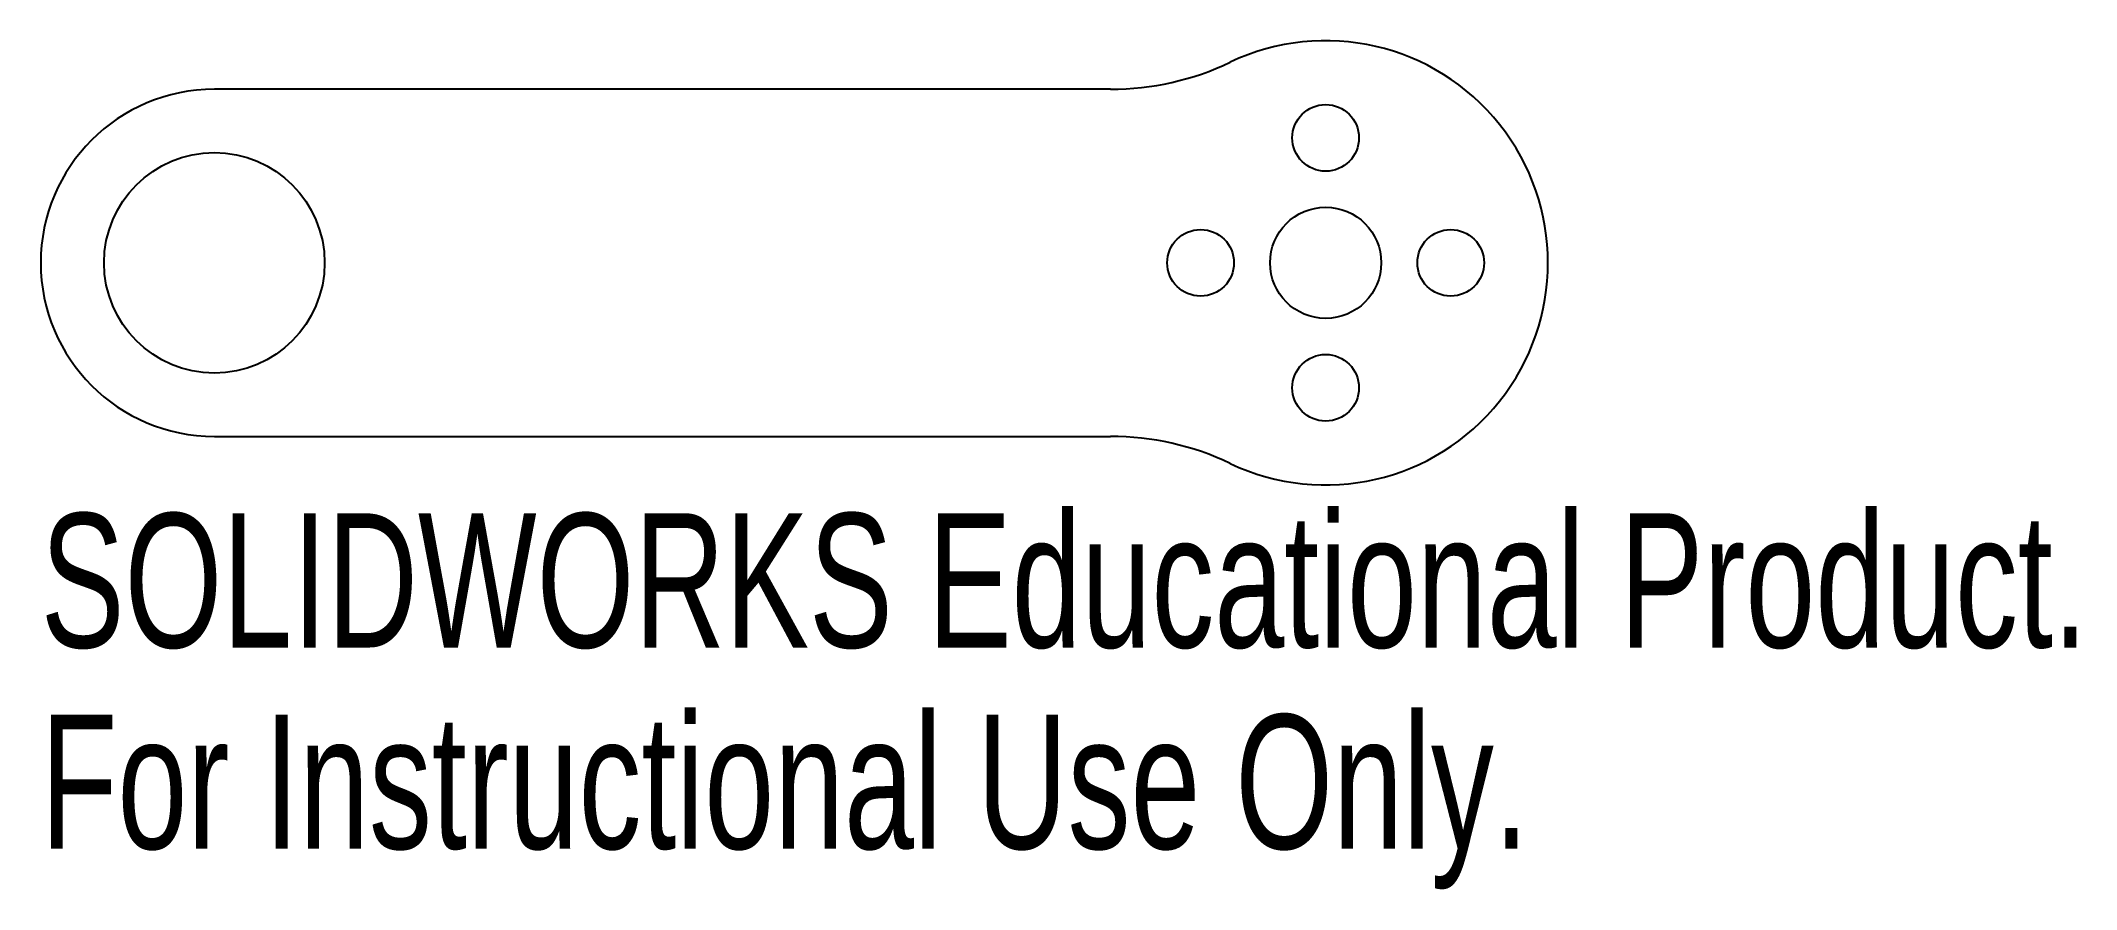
# Model space of a CAD drawing. Header units: millimetres. Extents: x -46.2 to 27, y -22.6 to 8.
import ezdxf

# ---------------------------------------------------------------- set-up
doc = ezdxf.new("R2010")
doc.units = ezdxf.units.MM
doc.styles.add('SLDTEXTSTYLE0', font='TXT', dxfattribs={"width": 0.7})

msp = doc.modelspace()

# ---------------------------------------------------------------- linework, layer by layer
at = {"color": 7, "linetype": 'Continuous', "lineweight": 25}
for p, q in [((-7.742, 6.25), (-40, 6.25)), ((-40, -6.25), (-7.742, -6.25))]:
    msp.add_line(p, q, dxfattribs=at)
for centre, radius in [((0, 4.5), 1.2), ((-40, 0), 3.969), ((0, 0), 2), ((-4.5, 0), 1.2), ((4.5, 0), 1.2), ((0, -4.5), 1.2)]:
    msp.add_circle(centre, radius, dxfattribs=at)
for centre, radius, start, end in [((0, 0), 8, 244.52563, 115.47437), ((-7.742, 16.25), 10, 270, 295.47437), ((-40, 0), 6.25, 90, 270), ((-7.742, -16.25), 10, 64.52563, 90)]:
    msp.add_arc(centre, radius, start, end, dxfattribs=at)

# ---------------------------------------------------------------- texts
at = {"color": 7, "linetype": 'Continuous', "char_height": 4.83362, "attachment_point": 1, "style": 'SLDTEXTSTYLE0'}
for s, insert in [('SOLIDWORKS Educational Product.', (-46.25, -9.02)), ('For Instructional Use Only.', (-46.25, -16.27))]:
    msp.add_mtext(s, dxfattribs=dict(at, insert=insert))

doc.saveas('drawing.dxf')
